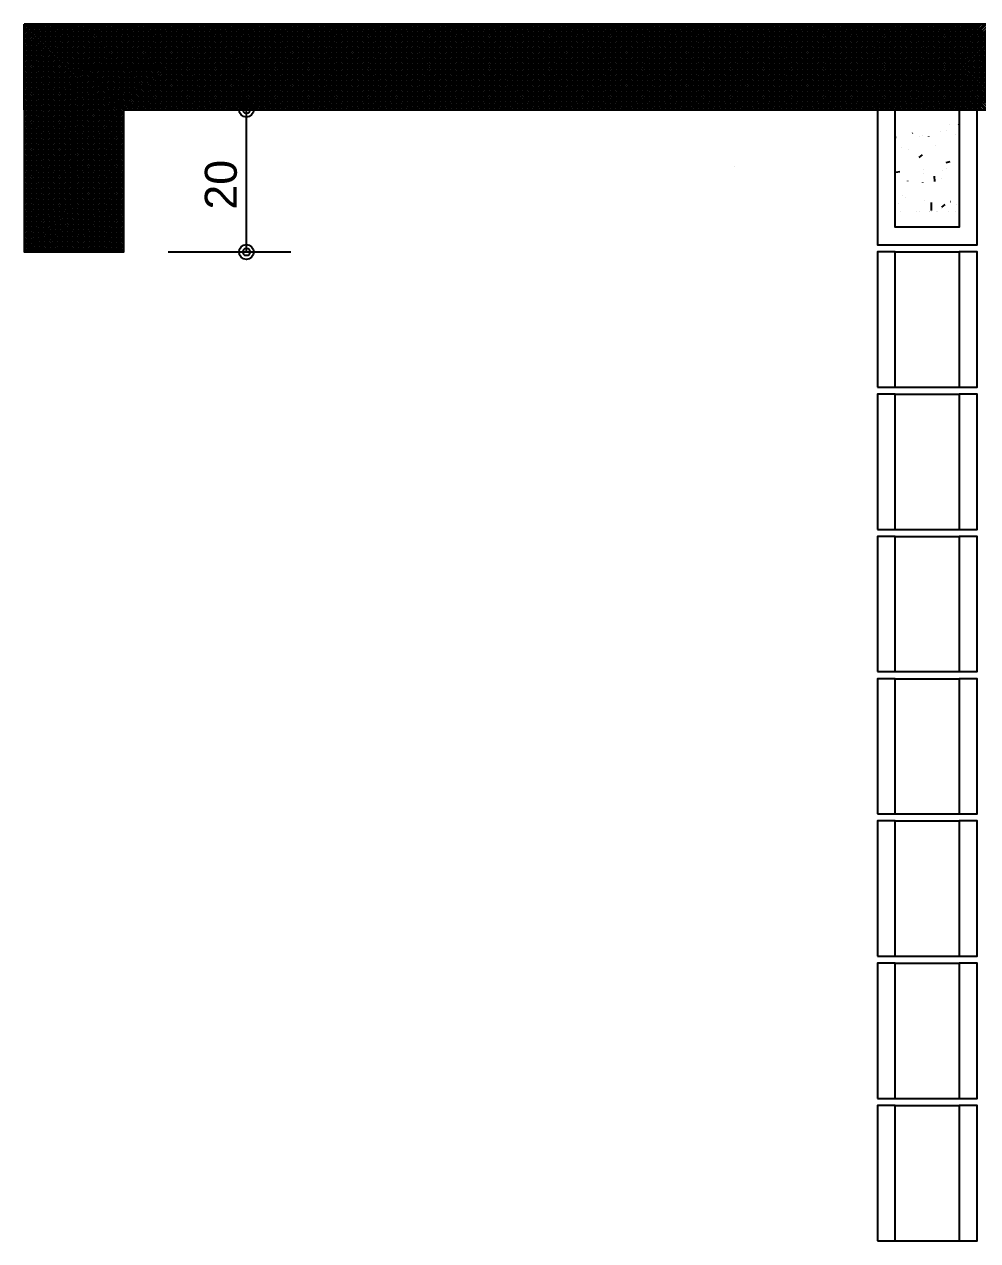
# Model space of a CAD drawing. Extents: x 0 to 119, y 0 to 84.
# Drawn here: x 32.66 to 38.02, y 35.1 to 41.94 of the extents above; entities that cross this region are included whole.
import ezdxf

# ---------------------------------------------------------------- set-up
doc = ezdxf.new("R2010")
doc.units = 0
doc.header["$MEASUREMENT"] = 0
for name, color, linetype in [('10', 252, 'CONTINUOUS'), ('29', 9, 'CONTINUOUS'), ('32', 250, 'CONTINUOUS'), ('6', 178, 'CONTINUOUS'), ('9', 8, 'CONTINUOUS')]:
    doc.layers.add(name, color=color, linetype=linetype)
doc.styles.add('TQS_ARIAL', font='arial.ttf')

msp = doc.modelspace()

# ---------------------------------------------------------------- linework, layer by layer
at = {"layer": '10', "color": 252, "linetype": 'Continuous'}
for p, q in [((37.560553, 41.455251), (37.920553, 41.455251)), ((37.560553, 41.454172), (37.920553, 41.454172)), ((37.560553, 41.454172), (37.920553, 41.454172)), ((37.560553, 40.655251), (37.920553, 40.655251)), ((37.560553, 39.895251), (37.920553, 39.895251)), ((37.560553, 39.855251), (37.920553, 39.855251)), ((37.560553, 39.095251), (37.920553, 39.095251)), ((37.560553, 39.055251), (37.920553, 39.055251)), ((37.560553, 38.295251), (37.920553, 38.295251)), ((37.560553, 38.255251), (37.920553, 38.255251)), ((37.560553, 37.495251), (37.920553, 37.495251)), ((37.560553, 37.455251), (37.920553, 37.455251)), ((37.560553, 36.695251), (37.920553, 36.695251)), ((37.560553, 36.655251), (37.920553, 36.655251)), ((37.560553, 35.895251), (37.920553, 35.895251)), ((37.560553, 35.855251), (37.920553, 35.855251)), ((37.560553, 35.095251), (37.920553, 35.095251))]:
    msp.add_line(p, q, dxfattribs=at)
for points in [[(37.560553, 41.455251), (37.460553, 41.455251), (37.460553, 40.695251), (38.020553, 40.695251), (38.020553, 41.455251), (37.920553, 41.455251), (37.920553, 40.795251), (37.560553, 40.795251), (37.560553, 41.455251)], [(37.460553, 39.895251), (37.560553, 39.895251), (37.560553, 40.655251), (37.460553, 40.655251), (37.460553, 39.895251)], [(37.920553, 39.895251), (38.020553, 39.895251), (38.020553, 40.655251), (37.920553, 40.655251), (37.920553, 39.895251)], [(37.460553, 39.095251), (37.560553, 39.095251), (37.560553, 39.855251), (37.460553, 39.855251), (37.460553, 39.095251)], [(37.920553, 39.095251), (38.020553, 39.095251), (38.020553, 39.855251), (37.920553, 39.855251), (37.920553, 39.095251)], [(37.460553, 38.295251), (37.560553, 38.295251), (37.560553, 39.055251), (37.460553, 39.055251), (37.460553, 38.295251)], [(37.920553, 38.295251), (38.020553, 38.295251), (38.020553, 39.055251), (37.920553, 39.055251), (37.920553, 38.295251)], [(37.460553, 37.495251), (37.560553, 37.495251), (37.560553, 38.255251), (37.460553, 38.255251), (37.460553, 37.495251)], [(37.920553, 37.495251), (38.020553, 37.495251), (38.020553, 38.255251), (37.920553, 38.255251), (37.920553, 37.495251)], [(37.460553, 36.695251), (37.560553, 36.695251), (37.560553, 37.455251), (37.460553, 37.455251), (37.460553, 36.695251)], [(37.920553, 36.695251), (38.020553, 36.695251), (38.020553, 37.455251), (37.920553, 37.455251), (37.920553, 36.695251)], [(37.460553, 35.895251), (37.560553, 35.895251), (37.560553, 36.655251), (37.460553, 36.655251), (37.460553, 35.895251)], [(37.920553, 35.895251), (38.020553, 35.895251), (38.020553, 36.655251), (37.920553, 36.655251), (37.920553, 35.895251)], [(37.460553, 35.095251), (37.560553, 35.095251), (37.560553, 35.855251), (37.460553, 35.855251), (37.460553, 35.095251)], [(37.920553, 35.095251), (38.020553, 35.095251), (38.020553, 35.855251), (37.920553, 35.855251), (37.920553, 35.095251)]]:
    msp.add_lwpolyline(points, dxfattribs=at)
at = {"layer": '29', "color": 9, "linetype": 'Continuous'}
for p, q in [((32.660553, 40.905418), (33.690386, 41.935251)), ((32.660553, 40.91956), (33.676244, 41.935251)), ((32.660553, 40.933703), (33.662101, 41.935251)), ((32.660553, 40.947845), (33.647959, 41.935251)), ((32.660553, 40.961987), (33.633817, 41.935251)), ((32.660553, 40.976129), (33.619675, 41.935251)), ((32.660553, 40.990271), (33.605533, 41.935251)), ((32.660553, 41.004413), (33.591391, 41.935251)), ((32.660553, 41.018555), (33.577249, 41.935251)), ((32.660553, 41.032697), (33.563106, 41.935251)), ((32.660553, 41.04684), (33.548964, 41.935251)), ((32.660553, 41.060982), (33.534822, 41.935251)), ((32.660553, 41.075124), (33.52068, 41.935251)), ((32.660553, 41.089266), (33.506538, 41.935251)), ((32.660553, 41.103408), (33.492396, 41.935251)), ((32.660553, 41.11755), (33.478254, 41.935251)), ((32.660553, 41.131692), (33.464111, 41.935251)), ((32.660553, 41.145835), (33.449969, 41.935251)), ((32.660553, 41.159977), (33.435827, 41.935251)), ((32.660553, 41.174119), (33.421685, 41.935251)), ((32.660553, 41.188261), (33.407543, 41.935251)), ((32.660553, 41.202403), (33.393401, 41.935251)), ((32.660553, 41.216545), (33.379259, 41.935251)), ((32.660553, 41.230687), (33.365117, 41.935251)), ((32.660553, 41.244829), (33.350974, 41.935251)), ((32.660553, 41.258972), (33.336832, 41.935251)), ((32.660553, 41.273114), (33.32269, 41.935251)), ((32.660553, 41.287256), (33.308548, 41.935251)), ((32.660553, 41.301398), (33.294406, 41.935251)), ((32.660553, 41.31554), (33.280264, 41.935251)), ((32.660553, 41.329682), (33.266122, 41.935251)), ((32.660553, 41.343824), (33.251979, 41.935251)), ((32.660553, 41.357967), (33.237837, 41.935251)), ((32.660553, 41.372109), (33.223695, 41.935251)), ((32.660553, 41.386251), (33.209553, 41.935251)), ((32.660553, 41.400393), (33.195411, 41.935251)), ((32.660553, 41.414535), (33.181269, 41.935251)), ((32.660553, 41.428677), (33.167127, 41.935251)), ((32.660553, 41.442819), (33.152985, 41.935251)), ((32.660553, 41.456962), (33.138842, 41.935251)), ((32.660553, 41.471104), (33.1247, 41.935251)), ((32.660553, 41.485246), (33.110558, 41.935251)), ((32.660553, 41.499388), (33.096416, 41.935251)), ((32.660553, 41.51353), (33.082274, 41.935251)), ((32.660553, 41.527672), (33.068132, 41.935251)), ((32.660553, 41.541814), (33.05399, 41.935251)), ((32.660553, 41.555956), (33.039847, 41.935251)), ((32.660553, 41.570099), (33.025705, 41.935251)), ((32.660553, 41.584241), (33.011563, 41.935251)), ((32.660553, 41.598383), (32.997421, 41.935251)), ((32.660553, 41.612525), (32.983279, 41.935251)), ((32.660553, 41.626667), (32.969137, 41.935251)), ((32.660553, 41.640809), (32.954995, 41.935251)), ((32.660553, 41.654951), (32.940852, 41.935251)), ((32.660553, 41.669094), (32.92671, 41.935251)), ((32.660553, 41.683236), (32.912568, 41.935251)), ((32.660553, 41.697378), (32.898426, 41.935251)), ((32.660553, 41.71152), (32.884284, 41.935251)), ((32.660553, 41.725662), (32.870142, 41.935251)), ((32.660553, 41.739804), (32.856, 41.935251)), ((32.660553, 41.753946), (32.841858, 41.935251)), ((32.660553, 41.768089), (32.827715, 41.935251)), ((32.660553, 41.782231), (32.813573, 41.935251)), ((32.660553, 41.796373), (32.799431, 41.935251)), ((32.660553, 41.810515), (32.785289, 41.935251)), ((32.660553, 41.824657), (32.771147, 41.935251)), ((32.660553, 41.838799), (32.757005, 41.935251)), ((32.660553, 41.852941), (32.742863, 41.935251)), ((32.660553, 41.867083), (32.72872, 41.935251)), ((32.660553, 41.881226), (32.714578, 41.935251)), ((32.660553, 41.895368), (32.700436, 41.935251)), ((32.660553, 41.90951), (32.686294, 41.935251)), ((32.660553, 41.923652), (32.672152, 41.935251)), ((32.664515, 41.935251), (33.220553, 41.379212)), ((32.678657, 41.935251), (33.220553, 41.393354)), ((32.692799, 41.935251), (33.220553, 41.407497)), ((32.706941, 41.935251), (33.220553, 41.421639)), ((32.721083, 41.935251), (33.220553, 41.435781)), ((32.735225, 41.935251), (33.220553, 41.449923)), ((32.749368, 41.935251), (33.229368, 41.455251)), ((32.76351, 41.935251), (33.24351, 41.455251)), ((32.777652, 41.935251), (33.257652, 41.455251)), ((32.791794, 41.935251), (33.271794, 41.455251)), ((32.805936, 41.935251), (33.285936, 41.455251)), ((32.820078, 41.935251), (33.300078, 41.455251)), ((32.83422, 41.935251), (33.31422, 41.455251)), ((32.848362, 41.935251), (33.328362, 41.455251)), ((32.862505, 41.935251), (33.342505, 41.455251)), ((32.876647, 41.935251), (33.356647, 41.455251)), ((32.890789, 41.935251), (33.370789, 41.455251)), ((32.904931, 41.935251), (33.384931, 41.455251)), ((32.919073, 41.935251), (33.399073, 41.455251)), ((32.933215, 41.935251), (33.413215, 41.455251)), ((32.947357, 41.935251), (33.427357, 41.455251)), ((32.9615, 41.935251), (33.4415, 41.455251)), ((32.975642, 41.935251), (33.455642, 41.455251)), ((32.989784, 41.935251), (33.469784, 41.455251)), ((33.003926, 41.935251), (33.483926, 41.455251)), ((33.018068, 41.935251), (33.498068, 41.455251)), ((33.03221, 41.935251), (33.51221, 41.455251)), ((33.046352, 41.935251), (33.526352, 41.455251)), ((33.060494, 41.935251), (33.540494, 41.455251)), ((33.074637, 41.935251), (33.554637, 41.455251)), ((33.088779, 41.935251), (33.568779, 41.455251)), ((33.102921, 41.935251), (33.582921, 41.455251)), ((33.117063, 41.935251), (33.597063, 41.455251)), ((33.131205, 41.935251), (33.611205, 41.455251)), ((33.145347, 41.935251), (33.625347, 41.455251)), ((33.159489, 41.935251), (33.639489, 41.455251)), ((33.173632, 41.935251), (33.653632, 41.455251)), ((33.187774, 41.935251), (33.667774, 41.455251)), ((33.201916, 41.935251), (33.681916, 41.455251)), ((33.216058, 41.935251), (33.696058, 41.455251)), ((33.224528, 41.455251), (33.704528, 41.935251)), ((33.2302, 41.935251), (33.7102, 41.455251)), ((33.23867, 41.455251), (33.71867, 41.935251)), ((33.244342, 41.935251), (33.724342, 41.455251)), ((33.252812, 41.455251), (33.732812, 41.935251)), ((33.258484, 41.935251), (33.738484, 41.455251)), ((33.266954, 41.455251), (33.746954, 41.935251)), ((33.272627, 41.935251), (33.752627, 41.455251)), ((33.281096, 41.455251), (33.761096, 41.935251)), ((33.286769, 41.935251), (33.766769, 41.455251)), ((33.295238, 41.455251), (33.775238, 41.935251)), ((33.300911, 41.935251), (33.780911, 41.455251)), ((33.309381, 41.455251), (33.789381, 41.935251)), ((33.315053, 41.935251), (33.795053, 41.455251)), ((33.323523, 41.455251), (33.803523, 41.935251)), ((33.329195, 41.935251), (33.809195, 41.455251)), ((33.337665, 41.455251), (33.817665, 41.935251)), ((33.343337, 41.935251), (33.823337, 41.455251)), ((33.351807, 41.455251), (33.831807, 41.935251)), ((33.357479, 41.935251), (33.837479, 41.455251)), ((33.365949, 41.455251), (33.845949, 41.935251)), ((33.371621, 41.935251), (33.851621, 41.455251)), ((33.380091, 41.455251), (33.860091, 41.935251)), ((33.385764, 41.935251), (33.865764, 41.455251)), ((33.394233, 41.455251), (33.874233, 41.935251)), ((33.399906, 41.935251), (33.879906, 41.455251)), ((33.408376, 41.455251), (33.888376, 41.935251)), ((33.414048, 41.935251), (33.894048, 41.455251)), ((33.422518, 41.455251), (33.902518, 41.935251)), ((33.42819, 41.935251), (33.90819, 41.455251)), ((33.43666, 41.455251), (33.91666, 41.935251)), ((33.442332, 41.935251), (33.922332, 41.455251)), ((33.450802, 41.455251), (33.930802, 41.935251)), ((33.456474, 41.935251), (33.936474, 41.455251)), ((33.464944, 41.455251), (33.944944, 41.935251)), ((33.470616, 41.935251), (33.950616, 41.455251)), ((33.479086, 41.455251), (33.959086, 41.935251)), ((33.484759, 41.935251), (33.964759, 41.455251)), ((33.493228, 41.455251), (33.973228, 41.935251)), ((33.498901, 41.935251), (33.978901, 41.455251)), ((33.507371, 41.455251), (33.987371, 41.935251)), ((33.513043, 41.935251), (33.993043, 41.455251)), ((33.521513, 41.455251), (34.001513, 41.935251)), ((33.527185, 41.935251), (34.007185, 41.455251)), ((33.535655, 41.455251), (34.015655, 41.935251)), ((33.541327, 41.935251), (34.021327, 41.455251)), ((33.549797, 41.455251), (34.029797, 41.935251)), ((33.555469, 41.935251), (34.035469, 41.455251)), ((33.563939, 41.455251), (34.043939, 41.935251)), ((33.569611, 41.935251), (34.049611, 41.455251)), ((33.578081, 41.455251), (34.058081, 41.935251)), ((33.583754, 41.935251), (34.063754, 41.455251)), ((33.592223, 41.455251), (34.072223, 41.935251)), ((33.597896, 41.935251), (34.077896, 41.455251)), ((33.606365, 41.455251), (34.086365, 41.935251)), ((33.612038, 41.935251), (34.092038, 41.455251)), ((33.620508, 41.455251), (34.100508, 41.935251)), ((33.62618, 41.935251), (34.10618, 41.455251)), ((33.63465, 41.455251), (34.11465, 41.935251)), ((33.640322, 41.935251), (34.120322, 41.455251)), ((33.648792, 41.455251), (34.128792, 41.935251)), ((33.654464, 41.935251), (34.134464, 41.455251)), ((33.662934, 41.455251), (34.142934, 41.935251)), ((33.668606, 41.935251), (34.148606, 41.455251)), ((33.677076, 41.455251), (34.157076, 41.935251)), ((33.682748, 41.935251), (34.162748, 41.455251)), ((33.691218, 41.455251), (34.171218, 41.935251)), ((33.696891, 41.935251), (34.176891, 41.455251)), ((33.70536, 41.455251), (34.18536, 41.935251)), ((33.711033, 41.935251), (34.191033, 41.455251)), ((33.719503, 41.455251), (34.199503, 41.935251)), ((33.725175, 41.935251), (34.205175, 41.455251)), ((33.733645, 41.455251), (34.213645, 41.935251)), ((33.739317, 41.935251), (34.219317, 41.455251)), ((33.747787, 41.455251), (34.227787, 41.935251)), ((33.753459, 41.935251), (34.233459, 41.455251)), ((33.761929, 41.455251), (34.241929, 41.935251)), ((33.767601, 41.935251), (34.247601, 41.455251)), ((33.776071, 41.455251), (34.256071, 41.935251)), ((33.781743, 41.935251), (34.261743, 41.455251)), ((33.790213, 41.455251), (34.270213, 41.935251)), ((33.795886, 41.935251), (34.275886, 41.455251)), ((33.804355, 41.455251), (34.284355, 41.935251)), ((33.810028, 41.935251), (34.290028, 41.455251)), ((33.818497, 41.455251), (34.298497, 41.935251)), ((33.82417, 41.935251), (34.30417, 41.455251)), ((33.83264, 41.455251), (34.31264, 41.935251)), ((33.838312, 41.935251), (34.318312, 41.455251)), ((33.846782, 41.455251), (34.326782, 41.935251)), ((33.852454, 41.935251), (34.332454, 41.455251)), ((33.860924, 41.455251), (34.340924, 41.935251)), ((33.866596, 41.935251), (34.346596, 41.455251)), ((33.875066, 41.455251), (34.355066, 41.935251)), ((33.880738, 41.935251), (34.360738, 41.455251)), ((33.889208, 41.455251), (34.369208, 41.935251)), ((33.89488, 41.935251), (34.37488, 41.455251)), ((33.90335, 41.455251), (34.38335, 41.935251)), ((33.909023, 41.935251), (34.389023, 41.455251)), ((33.917492, 41.455251), (34.397492, 41.935251)), ((33.923165, 41.935251), (34.403165, 41.455251)), ((33.931635, 41.455251), (34.411635, 41.935251)), ((33.937307, 41.935251), (34.417307, 41.455251)), ((33.945777, 41.455251), (34.425777, 41.935251)), ((33.951449, 41.935251), (34.431449, 41.455251)), ((33.959919, 41.455251), (34.439919, 41.935251)), ((33.965591, 41.935251), (34.445591, 41.455251)), ((33.974061, 41.455251), (34.454061, 41.935251)), ((33.979733, 41.935251), (34.459733, 41.455251)), ((33.988203, 41.455251), (34.468203, 41.935251)), ((33.993875, 41.935251), (34.473875, 41.455251)), ((34.002345, 41.455251), (34.482345, 41.935251)), ((34.008018, 41.935251), (34.488018, 41.455251)), ((34.016487, 41.455251), (34.496487, 41.935251)), ((34.02216, 41.935251), (34.50216, 41.455251)), ((34.03063, 41.455251), (34.51063, 41.935251)), ((34.036302, 41.935251), (34.516302, 41.455251)), ((34.044772, 41.455251), (34.524772, 41.935251)), ((34.050444, 41.935251), (34.530444, 41.455251)), ((34.058914, 41.455251), (34.538914, 41.935251)), ((34.064586, 41.935251), (34.544586, 41.455251)), ((34.073056, 41.455251), (34.553056, 41.935251)), ((34.078728, 41.935251), (34.558728, 41.455251)), ((34.087198, 41.455251), (34.567198, 41.935251)), ((34.09287, 41.935251), (34.57287, 41.455251)), ((34.10134, 41.455251), (34.58134, 41.935251)), ((34.107013, 41.935251), (34.587013, 41.455251)), ((34.115482, 41.455251), (34.595482, 41.935251)), ((34.121155, 41.935251), (34.601155, 41.455251)), ((34.129624, 41.455251), (34.609624, 41.935251)), ((34.135297, 41.935251), (34.615297, 41.455251)), ((34.143767, 41.455251), (34.623767, 41.935251)), ((34.149439, 41.935251), (34.629439, 41.455251)), ((34.157909, 41.455251), (34.637909, 41.935251)), ((34.163581, 41.935251), (34.643581, 41.455251)), ((34.172051, 41.455251), (34.652051, 41.935251)), ((34.177723, 41.935251), (34.657723, 41.455251)), ((34.186193, 41.455251), (34.666193, 41.935251)), ((34.191865, 41.935251), (34.671865, 41.455251)), ((34.200335, 41.455251), (34.680335, 41.935251)), ((34.206007, 41.935251), (34.686007, 41.455251)), ((34.214477, 41.455251), (34.694477, 41.935251)), ((34.22015, 41.935251), (34.70015, 41.455251)), ((34.228619, 41.455251), (34.708619, 41.935251)), ((34.234292, 41.935251), (34.714292, 41.455251)), ((34.242762, 41.455251), (34.722762, 41.935251)), ((34.248434, 41.935251), (34.728434, 41.455251)), ((34.256904, 41.455251), (34.736904, 41.935251)), ((34.262576, 41.935251), (34.742576, 41.455251)), ((34.271046, 41.455251), (34.751046, 41.935251)), ((34.276718, 41.935251), (34.756718, 41.455251)), ((34.285188, 41.455251), (34.765188, 41.935251)), ((34.29086, 41.935251), (34.77086, 41.455251)), ((34.29933, 41.455251), (34.77933, 41.935251)), ((34.305002, 41.935251), (34.785002, 41.455251)), ((34.313472, 41.455251), (34.793472, 41.935251)), ((34.319145, 41.935251), (34.799145, 41.455251)), ((34.327614, 41.455251), (34.807614, 41.935251)), ((34.333287, 41.935251), (34.813287, 41.455251)), ((34.341757, 41.455251), (34.821757, 41.935251)), ((34.347429, 41.935251), (34.827429, 41.455251)), ((34.355899, 41.455251), (34.835899, 41.935251)), ((34.361571, 41.935251), (34.841571, 41.455251)), ((34.370041, 41.455251), (34.850041, 41.935251)), ((34.375713, 41.935251), (34.855713, 41.455251)), ((34.384183, 41.455251), (34.864183, 41.935251)), ((34.389855, 41.935251), (34.869855, 41.455251)), ((34.398325, 41.455251), (34.878325, 41.935251)), ((34.403997, 41.935251), (34.883997, 41.455251)), ((34.412467, 41.455251), (34.892467, 41.935251)), ((34.41814, 41.935251), (34.89814, 41.455251)), ((34.426609, 41.455251), (34.906609, 41.935251)), ((34.432282, 41.935251), (34.912282, 41.455251)), ((34.440751, 41.455251), (34.920751, 41.935251)), ((34.446424, 41.935251), (34.926424, 41.455251)), ((34.454894, 41.455251), (34.934894, 41.935251)), ((34.460566, 41.935251), (34.940566, 41.455251)), ((34.469036, 41.455251), (34.949036, 41.935251)), ((34.474708, 41.935251), (34.954708, 41.455251)), ((34.483178, 41.455251), (34.963178, 41.935251)), ((34.48885, 41.935251), (34.96885, 41.455251)), ((34.49732, 41.455251), (34.97732, 41.935251)), ((34.502992, 41.935251), (34.982992, 41.455251)), ((34.511462, 41.455251), (34.991462, 41.935251)), ((34.517134, 41.935251), (34.997134, 41.455251)), ((34.525604, 41.455251), (35.005604, 41.935251)), ((34.531277, 41.935251), (35.011277, 41.455251)), ((34.539746, 41.455251), (35.019746, 41.935251)), ((34.545419, 41.935251), (35.025419, 41.455251)), ((34.553889, 41.455251), (35.033889, 41.935251)), ((34.559561, 41.935251), (35.039561, 41.455251)), ((34.568031, 41.455251), (35.048031, 41.935251)), ((34.573703, 41.935251), (35.053703, 41.455251)), ((34.582173, 41.455251), (35.062173, 41.935251)), ((34.587845, 41.935251), (35.067845, 41.455251)), ((34.596315, 41.455251), (35.076315, 41.935251)), ((34.601987, 41.935251), (35.081987, 41.455251)), ((34.610457, 41.455251), (35.090457, 41.935251)), ((34.616129, 41.935251), (35.096129, 41.455251)), ((34.624599, 41.455251), (35.104599, 41.935251)), ((34.630272, 41.935251), (35.110272, 41.455251)), ((34.638741, 41.455251), (35.118741, 41.935251)), ((34.644414, 41.935251), (35.124414, 41.455251)), ((34.652883, 41.455251), (35.132883, 41.935251)), ((34.658556, 41.935251), (35.138556, 41.455251)), ((34.667026, 41.455251), (35.147026, 41.935251)), ((34.672698, 41.935251), (35.152698, 41.455251)), ((34.681168, 41.455251), (35.161168, 41.935251)), ((34.68684, 41.935251), (35.16684, 41.455251)), ((34.69531, 41.455251), (35.17531, 41.935251)), ((34.700982, 41.935251), (35.180982, 41.455251)), ((34.709452, 41.455251), (35.189452, 41.935251)), ((34.715124, 41.935251), (35.195124, 41.455251)), ((34.723594, 41.455251), (35.203594, 41.935251)), ((34.729266, 41.935251), (35.209266, 41.455251)), ((34.737736, 41.455251), (35.217736, 41.935251)), ((34.743409, 41.935251), (35.223409, 41.455251)), ((34.751878, 41.455251), (35.231878, 41.935251)), ((34.757551, 41.935251), (35.237551, 41.455251)), ((34.766021, 41.455251), (35.246021, 41.935251)), ((34.771693, 41.935251), (35.251693, 41.455251)), ((34.780163, 41.455251), (35.260163, 41.935251)), ((34.785835, 41.935251), (35.265835, 41.455251)), ((34.794305, 41.455251), (35.274305, 41.935251)), ((34.799977, 41.935251), (35.279977, 41.455251)), ((34.808447, 41.455251), (35.288447, 41.935251)), ((34.814119, 41.935251), (35.294119, 41.455251)), ((34.822589, 41.455251), (35.302589, 41.935251)), ((34.828261, 41.935251), (35.308261, 41.455251)), ((34.836731, 41.455251), (35.316731, 41.935251)), ((34.842404, 41.935251), (35.322404, 41.455251)), ((34.850873, 41.455251), (35.330873, 41.935251)), ((34.856546, 41.935251), (35.336546, 41.455251)), ((34.865016, 41.455251), (35.345016, 41.935251)), ((34.870688, 41.935251), (35.350688, 41.455251)), ((34.879158, 41.455251), (35.359158, 41.935251)), ((34.88483, 41.935251), (35.36483, 41.455251)), ((34.8933, 41.455251), (35.3733, 41.935251)), ((34.898972, 41.935251), (35.378972, 41.455251)), ((34.907442, 41.455251), (35.387442, 41.935251)), ((34.913114, 41.935251), (35.393114, 41.455251)), ((34.921584, 41.455251), (35.401584, 41.935251)), ((34.927256, 41.935251), (35.407256, 41.455251)), ((34.935726, 41.455251), (35.415726, 41.935251)), ((34.941399, 41.935251), (35.421399, 41.455251)), ((34.949868, 41.455251), (35.429868, 41.935251)), ((34.955541, 41.935251), (35.435541, 41.455251)), ((34.96401, 41.455251), (35.44401, 41.935251)), ((34.969683, 41.935251), (35.449683, 41.455251)), ((34.978153, 41.455251), (35.458153, 41.935251)), ((34.983825, 41.935251), (35.463825, 41.455251)), ((34.992295, 41.455251), (35.472295, 41.935251)), ((34.997967, 41.935251), (35.477967, 41.455251)), ((35.006437, 41.455251), (35.486437, 41.935251)), ((35.012109, 41.935251), (35.492109, 41.455251)), ((35.020579, 41.455251), (35.500579, 41.935251)), ((35.026251, 41.935251), (35.506251, 41.455251)), ((35.034721, 41.455251), (35.514721, 41.935251)), ((35.040393, 41.935251), (35.520393, 41.455251)), ((35.048863, 41.455251), (35.528863, 41.935251)), ((35.054536, 41.935251), (35.534536, 41.455251)), ((35.063005, 41.455251), (35.543005, 41.935251)), ((35.068678, 41.935251), (35.548678, 41.455251)), ((35.077148, 41.455251), (35.557148, 41.935251)), ((35.08282, 41.935251), (35.56282, 41.455251)), ((35.09129, 41.455251), (35.57129, 41.935251)), ((35.096962, 41.935251), (35.576962, 41.455251)), ((35.105432, 41.455251), (35.585432, 41.935251)), ((35.111104, 41.935251), (35.591104, 41.455251)), ((35.119574, 41.455251), (35.599574, 41.935251)), ((35.125246, 41.935251), (35.605246, 41.455251)), ((35.133716, 41.455251), (35.613716, 41.935251)), ((35.139388, 41.935251), (35.619388, 41.455251)), ((35.147858, 41.455251), (35.627858, 41.935251)), ((35.153531, 41.935251), (35.633531, 41.455251)), ((35.162, 41.455251), (35.642, 41.935251)), ((35.167673, 41.935251), (35.647673, 41.455251)), ((35.176143, 41.455251), (35.656143, 41.935251)), ((35.181815, 41.935251), (35.661815, 41.455251)), ((35.190285, 41.455251), (35.670285, 41.935251)), ((35.195957, 41.935251), (35.675957, 41.455251)), ((35.204427, 41.455251), (35.684427, 41.935251)), ((35.210099, 41.935251), (35.690099, 41.455251)), ((35.218569, 41.455251), (35.698569, 41.935251)), ((35.224241, 41.935251), (35.704241, 41.455251)), ((35.232711, 41.455251), (35.712711, 41.935251)), ((35.238383, 41.935251), (35.718383, 41.455251)), ((35.246853, 41.455251), (35.726853, 41.935251)), ((35.252526, 41.935251), (35.732526, 41.455251)), ((35.260995, 41.455251), (35.740995, 41.935251)), ((35.266668, 41.935251), (35.746668, 41.455251)), ((35.275137, 41.455251), (35.755137, 41.935251)), ((35.28081, 41.935251), (35.76081, 41.455251)), ((35.28928, 41.455251), (35.76928, 41.935251)), ((35.294952, 41.935251), (35.774952, 41.455251)), ((35.303422, 41.455251), (35.783422, 41.935251)), ((35.309094, 41.935251), (35.789094, 41.455251)), ((35.317564, 41.455251), (35.797564, 41.935251)), ((35.323236, 41.935251), (35.803236, 41.455251)), ((35.331706, 41.455251), (35.811706, 41.935251)), ((35.337378, 41.935251), (35.817378, 41.455251)), ((35.345848, 41.455251), (35.825848, 41.935251)), ((35.35152, 41.935251), (35.83152, 41.455251)), ((35.35999, 41.455251), (35.83999, 41.935251)), ((35.365663, 41.935251), (35.845663, 41.455251)), ((35.374132, 41.455251), (35.854132, 41.935251)), ((35.379805, 41.935251), (35.859805, 41.455251)), ((35.388275, 41.455251), (35.868275, 41.935251)), ((35.393947, 41.935251), (35.873947, 41.455251)), ((35.402417, 41.455251), (35.882417, 41.935251)), ((35.408089, 41.935251), (35.888089, 41.455251)), ((35.416559, 41.455251), (35.896559, 41.935251)), ((35.422231, 41.935251), (35.902231, 41.455251)), ((35.430701, 41.455251), (35.910701, 41.935251)), ((35.436373, 41.935251), (35.916373, 41.455251)), ((35.444843, 41.455251), (35.924843, 41.935251)), ((35.450515, 41.935251), (35.930515, 41.455251)), ((35.458985, 41.455251), (35.938985, 41.935251)), ((35.464658, 41.935251), (35.944658, 41.455251)), ((35.473127, 41.455251), (35.953127, 41.935251)), ((35.4788, 41.935251), (35.9588, 41.455251)), ((35.487269, 41.455251), (35.967269, 41.935251)), ((35.492942, 41.935251), (35.972942, 41.455251)), ((35.501412, 41.455251), (35.981412, 41.935251)), ((35.507084, 41.935251), (35.987084, 41.455251)), ((35.515554, 41.455251), (35.995554, 41.935251)), ((35.521226, 41.935251), (36.001226, 41.455251)), ((35.529696, 41.455251), (36.009696, 41.935251)), ((35.535368, 41.935251), (36.015368, 41.455251)), ((35.543838, 41.455251), (36.023838, 41.935251)), ((35.54951, 41.935251), (36.02951, 41.455251)), ((35.55798, 41.455251), (36.03798, 41.935251)), ((35.563652, 41.935251), (36.043652, 41.455251)), ((35.572122, 41.455251), (36.052122, 41.935251)), ((35.577795, 41.935251), (36.057795, 41.455251)), ((35.586264, 41.455251), (36.066264, 41.935251)), ((35.591937, 41.935251), (36.071937, 41.455251)), ((35.600407, 41.455251), (36.080407, 41.935251)), ((35.606079, 41.935251), (36.086079, 41.455251)), ((35.614549, 41.455251), (36.094549, 41.935251)), ((35.620221, 41.935251), (36.100221, 41.455251)), ((35.628691, 41.455251), (36.108691, 41.935251)), ((35.634363, 41.935251), (36.114363, 41.455251)), ((35.642833, 41.455251), (36.122833, 41.935251)), ((35.648505, 41.935251), (36.128505, 41.455251)), ((35.656975, 41.455251), (36.136975, 41.935251)), ((35.662647, 41.935251), (36.142647, 41.455251)), ((35.671117, 41.455251), (36.151117, 41.935251)), ((35.67679, 41.935251), (36.15679, 41.455251)), ((35.685259, 41.455251), (36.165259, 41.935251)), ((35.690932, 41.935251), (36.170932, 41.455251)), ((35.699402, 41.455251), (36.179402, 41.935251)), ((35.705074, 41.935251), (36.185074, 41.455251)), ((35.713544, 41.455251), (36.193544, 41.935251)), ((35.719216, 41.935251), (36.199216, 41.455251)), ((35.727686, 41.455251), (36.207686, 41.935251)), ((35.733358, 41.935251), (36.213358, 41.455251)), ((35.741828, 41.455251), (36.221828, 41.935251)), ((35.7475, 41.935251), (36.2275, 41.455251)), ((35.75597, 41.455251), (36.23597, 41.935251)), ((35.761642, 41.935251), (36.241642, 41.455251)), ((35.770112, 41.455251), (36.250112, 41.935251)), ((35.775785, 41.935251), (36.255785, 41.455251)), ((35.784254, 41.455251), (36.264254, 41.935251)), ((35.789927, 41.935251), (36.269927, 41.455251)), ((35.798396, 41.455251), (36.278396, 41.935251)), ((35.804069, 41.935251), (36.284069, 41.455251)), ((35.812539, 41.455251), (36.292539, 41.935251)), ((35.818211, 41.935251), (36.298211, 41.455251)), ((35.826681, 41.455251), (36.306681, 41.935251)), ((35.832353, 41.935251), (36.312353, 41.455251)), ((35.840823, 41.455251), (36.320823, 41.935251)), ((35.846495, 41.935251), (36.326495, 41.455251)), ((35.854965, 41.455251), (36.334965, 41.935251)), ((35.860637, 41.935251), (36.340637, 41.455251)), ((35.869107, 41.455251), (36.349107, 41.935251)), ((35.874779, 41.935251), (36.354779, 41.455251)), ((35.883249, 41.455251), (36.363249, 41.935251)), ((35.888922, 41.935251), (36.368922, 41.455251)), ((35.897391, 41.455251), (36.377391, 41.935251)), ((35.903064, 41.935251), (36.383064, 41.455251)), ((35.911534, 41.455251), (36.391534, 41.935251)), ((35.917206, 41.935251), (36.397206, 41.455251)), ((35.925676, 41.455251), (36.405676, 41.935251)), ((35.931348, 41.935251), (36.411348, 41.455251)), ((35.939818, 41.455251), (36.419818, 41.935251)), ((35.94549, 41.935251), (36.42549, 41.455251)), ((35.95396, 41.455251), (36.43396, 41.935251)), ((35.959632, 41.935251), (36.439632, 41.455251)), ((35.968102, 41.455251), (36.448102, 41.935251)), ((35.973774, 41.935251), (36.453774, 41.455251)), ((35.982244, 41.455251), (36.462244, 41.935251)), ((35.987917, 41.935251), (36.467917, 41.455251)), ((35.996386, 41.455251), (36.476386, 41.935251)), ((36.002059, 41.935251), (36.482059, 41.455251)), ((36.010529, 41.455251), (36.490529, 41.935251)), ((36.016201, 41.935251), (36.496201, 41.455251)), ((36.024671, 41.455251), (36.504671, 41.935251)), ((36.030343, 41.935251), (36.510343, 41.455251)), ((36.038813, 41.455251), (36.518813, 41.935251)), ((36.044485, 41.935251), (36.524485, 41.455251)), ((36.052955, 41.455251), (36.532955, 41.935251)), ((36.058627, 41.935251), (36.538627, 41.455251)), ((36.067097, 41.455251), (36.547097, 41.935251)), ((36.072769, 41.935251), (36.552769, 41.455251)), ((36.081239, 41.455251), (36.561239, 41.935251)), ((36.086912, 41.935251), (36.566912, 41.455251)), ((36.095381, 41.455251), (36.575381, 41.935251)), ((36.101054, 41.935251), (36.581054, 41.455251)), ((36.109523, 41.455251), (36.589523, 41.935251)), ((36.115196, 41.935251), (36.595196, 41.455251)), ((36.123666, 41.455251), (36.603666, 41.935251)), ((36.129338, 41.935251), (36.609338, 41.455251)), ((36.137808, 41.455251), (36.617808, 41.935251)), ((36.14348, 41.935251), (36.62348, 41.455251)), ((36.15195, 41.455251), (36.63195, 41.935251)), ((36.157622, 41.935251), (36.637622, 41.455251)), ((36.166092, 41.455251), (36.646092, 41.935251)), ((36.171764, 41.935251), (36.651764, 41.455251)), ((36.180234, 41.455251), (36.660234, 41.935251)), ((36.185906, 41.935251), (36.665906, 41.455251)), ((36.194376, 41.455251), (36.674376, 41.935251)), ((36.200049, 41.935251), (36.680049, 41.455251)), ((36.208518, 41.455251), (36.688518, 41.935251)), ((36.214191, 41.935251), (36.694191, 41.455251)), ((36.222661, 41.455251), (36.702661, 41.935251)), ((36.228333, 41.935251), (36.708333, 41.455251)), ((36.236803, 41.455251), (36.716803, 41.935251)), ((36.242475, 41.935251), (36.722475, 41.455251)), ((36.250945, 41.455251), (36.730945, 41.935251)), ((36.256617, 41.935251), (36.736617, 41.455251)), ((36.265087, 41.455251), (36.745087, 41.935251)), ((36.270759, 41.935251), (36.750759, 41.455251)), ((36.279229, 41.455251), (36.759229, 41.935251)), ((36.284901, 41.935251), (36.764901, 41.455251)), ((36.293371, 41.455251), (36.773371, 41.935251)), ((36.299044, 41.935251), (36.779044, 41.455251)), ((36.307513, 41.455251), (36.787513, 41.935251)), ((36.313186, 41.935251), (36.793186, 41.455251)), ((36.321655, 41.455251), (36.801655, 41.935251)), ((36.327328, 41.935251), (36.807328, 41.455251)), ((36.335798, 41.455251), (36.815798, 41.935251)), ((36.34147, 41.935251), (36.82147, 41.455251)), ((36.34994, 41.455251), (36.82994, 41.935251)), ((36.355612, 41.935251), (36.835612, 41.455251)), ((36.364082, 41.455251), (36.844082, 41.935251)), ((36.369754, 41.935251), (36.849754, 41.455251)), ((36.378224, 41.455251), (36.858224, 41.935251)), ((36.383896, 41.935251), (36.863896, 41.455251)), ((36.392366, 41.455251), (36.872366, 41.935251)), ((36.398038, 41.935251), (36.878038, 41.455251)), ((36.406508, 41.455251), (36.886508, 41.935251)), ((36.412181, 41.935251), (36.892181, 41.455251)), ((36.42065, 41.455251), (36.90065, 41.935251)), ((36.426323, 41.935251), (36.906323, 41.455251)), ((36.434793, 41.455251), (36.914793, 41.935251)), ((36.440465, 41.935251), (36.920465, 41.455251)), ((36.448935, 41.455251), (36.928935, 41.935251)), ((36.454607, 41.935251), (36.934607, 41.455251)), ((36.463077, 41.455251), (36.943077, 41.935251)), ((36.468749, 41.935251), (36.948749, 41.455251)), ((36.477219, 41.455251), (36.957219, 41.935251)), ((36.482891, 41.935251), (36.962891, 41.455251)), ((36.491361, 41.455251), (36.971361, 41.935251)), ((36.497033, 41.935251), (36.977033, 41.455251)), ((36.505503, 41.455251), (36.985503, 41.935251)), ((36.511176, 41.935251), (36.991176, 41.455251)), ((36.519645, 41.455251), (36.999645, 41.935251)), ((36.525318, 41.935251), (37.005318, 41.455251)), ((36.533788, 41.455251), (37.013788, 41.935251)), ((36.53946, 41.935251), (37.01946, 41.455251)), ((36.54793, 41.455251), (37.02793, 41.935251)), ((36.553602, 41.935251), (37.033602, 41.455251)), ((36.562072, 41.455251), (37.042072, 41.935251)), ((36.567744, 41.935251), (37.047744, 41.455251)), ((36.576214, 41.455251), (37.056214, 41.935251)), ((36.581886, 41.935251), (37.061886, 41.455251)), ((36.590356, 41.455251), (37.070356, 41.935251)), ((36.596028, 41.935251), (37.076028, 41.455251)), ((36.604498, 41.455251), (37.084498, 41.935251)), ((36.610171, 41.935251), (37.090171, 41.455251)), ((36.61864, 41.455251), (37.09864, 41.935251)), ((36.624313, 41.935251), (37.104313, 41.455251)), ((36.632782, 41.455251), (37.112782, 41.935251)), ((36.638455, 41.935251), (37.118455, 41.455251)), ((36.646925, 41.455251), (37.126925, 41.935251)), ((36.652597, 41.935251), (37.132597, 41.455251)), ((36.661067, 41.455251), (37.141067, 41.935251)), ((36.666739, 41.935251), (37.146739, 41.455251)), ((36.675209, 41.455251), (37.155209, 41.935251)), ((36.680881, 41.935251), (37.160881, 41.455251)), ((36.689351, 41.455251), (37.169351, 41.935251)), ((36.695023, 41.935251), (37.175023, 41.455251)), ((36.703493, 41.455251), (37.183493, 41.935251)), ((36.709165, 41.935251), (37.189165, 41.455251)), ((36.717635, 41.455251), (37.197635, 41.935251)), ((36.723308, 41.935251), (37.203308, 41.455251)), ((36.731777, 41.455251), (37.211777, 41.935251)), ((36.73745, 41.935251), (37.21745, 41.455251)), ((36.74592, 41.455251), (37.22592, 41.935251)), ((36.751592, 41.935251), (37.231592, 41.455251)), ((36.760062, 41.455251), (37.240062, 41.935251)), ((36.765734, 41.935251), (37.245734, 41.455251)), ((36.774204, 41.455251), (37.254204, 41.935251)), ((36.779876, 41.935251), (37.259876, 41.455251)), ((36.788346, 41.455251), (37.268346, 41.935251)), ((36.794018, 41.935251), (37.274018, 41.455251)), ((36.802488, 41.455251), (37.282488, 41.935251)), ((36.80816, 41.935251), (37.28816, 41.455251)), ((36.81663, 41.455251), (37.29663, 41.935251)), ((36.822303, 41.935251), (37.302303, 41.455251)), ((36.830772, 41.455251), (37.310772, 41.935251)), ((36.836445, 41.935251), (37.316445, 41.455251)), ((36.844915, 41.455251), (37.324915, 41.935251)), ((36.850587, 41.935251), (37.330587, 41.455251)), ((36.859057, 41.455251), (37.339057, 41.935251)), ((36.864729, 41.935251), (37.344729, 41.455251)), ((36.873199, 41.455251), (37.353199, 41.935251)), ((36.878871, 41.935251), (37.358871, 41.455251)), ((36.887341, 41.455251), (37.367341, 41.935251)), ((36.893013, 41.935251), (37.373013, 41.455251)), ((36.901483, 41.455251), (37.381483, 41.935251)), ((36.907155, 41.935251), (37.387155, 41.455251)), ((36.915625, 41.455251), (37.395625, 41.935251)), ((36.921298, 41.935251), (37.401298, 41.455251)), ((36.929767, 41.455251), (37.409767, 41.935251)), ((36.93544, 41.935251), (37.41544, 41.455251)), ((36.943909, 41.455251), (37.423909, 41.935251)), ((36.949582, 41.935251), (37.429582, 41.455251)), ((36.958052, 41.455251), (37.438052, 41.935251)), ((36.963724, 41.935251), (37.443724, 41.455251)), ((36.972194, 41.455251), (37.452194, 41.935251)), ((36.977866, 41.935251), (37.457866, 41.455251)), ((36.986336, 41.455251), (37.466336, 41.935251)), ((36.992008, 41.935251), (37.472008, 41.455251)), ((37.000478, 41.455251), (37.480478, 41.935251)), ((37.00615, 41.935251), (37.48615, 41.455251)), ((37.01462, 41.455251), (37.49462, 41.935251)), ((37.020292, 41.935251), (37.500292, 41.455251)), ((37.028762, 41.455251), (37.508762, 41.935251)), ((37.034435, 41.935251), (37.514435, 41.455251)), ((37.042904, 41.455251), (37.522904, 41.935251)), ((37.048577, 41.935251), (37.528577, 41.455251)), ((37.057047, 41.455251), (37.537047, 41.935251)), ((37.062719, 41.935251), (37.542719, 41.455251)), ((37.071189, 41.455251), (37.551189, 41.935251)), ((37.076861, 41.935251), (37.556861, 41.455251)), ((37.085331, 41.455251), (37.565331, 41.935251)), ((37.091003, 41.935251), (37.571003, 41.455251)), ((37.099473, 41.455251), (37.579473, 41.935251)), ((37.105145, 41.935251), (37.585145, 41.455251)), ((37.113615, 41.455251), (37.593615, 41.935251)), ((37.119287, 41.935251), (37.599287, 41.455251)), ((37.127757, 41.455251), (37.607757, 41.935251)), ((37.13343, 41.935251), (37.61343, 41.455251)), ((37.141899, 41.455251), (37.621899, 41.935251)), ((37.147572, 41.935251), (37.627572, 41.455251)), ((37.156041, 41.455251), (37.636041, 41.935251)), ((37.161714, 41.935251), (37.641714, 41.455251)), ((37.170184, 41.455251), (37.650184, 41.935251)), ((37.175856, 41.935251), (37.655856, 41.455251)), ((37.184326, 41.455251), (37.664326, 41.935251)), ((37.189998, 41.935251), (37.669998, 41.455251)), ((37.198468, 41.455251), (37.678468, 41.935251)), ((37.20414, 41.935251), (37.68414, 41.455251)), ((37.21261, 41.455251), (37.69261, 41.935251)), ((37.218282, 41.935251), (37.698282, 41.455251)), ((37.226752, 41.455251), (37.706752, 41.935251)), ((37.232424, 41.935251), (37.712424, 41.455251)), ((37.240894, 41.455251), (37.720894, 41.935251)), ((37.246567, 41.935251), (37.726567, 41.455251)), ((37.255036, 41.455251), (37.735036, 41.935251)), ((37.260709, 41.935251), (37.740709, 41.455251)), ((37.269179, 41.455251), (37.749179, 41.935251)), ((37.274851, 41.935251), (37.754851, 41.455251)), ((37.283321, 41.455251), (37.763321, 41.935251)), ((37.288993, 41.935251), (37.768993, 41.455251)), ((37.297463, 41.455251), (37.777463, 41.935251)), ((37.303135, 41.935251), (37.783135, 41.455251)), ((37.311605, 41.455251), (37.791605, 41.935251)), ((37.317277, 41.935251), (37.797277, 41.455251)), ((37.325747, 41.455251), (37.805747, 41.935251)), ((37.331419, 41.935251), (37.811419, 41.455251)), ((37.339889, 41.455251), (37.819889, 41.935251)), ((37.345562, 41.935251), (37.825562, 41.455251)), ((37.354031, 41.455251), (37.834031, 41.935251)), ((37.359704, 41.935251), (37.839704, 41.455251)), ((37.368174, 41.455251), (37.848174, 41.935251)), ((37.373846, 41.935251), (37.853846, 41.455251)), ((37.382316, 41.455251), (37.862316, 41.935251)), ((37.387988, 41.935251), (37.867988, 41.455251)), ((37.396458, 41.455251), (37.876458, 41.935251)), ((37.40213, 41.935251), (37.88213, 41.455251)), ((37.4106, 41.455251), (37.8906, 41.935251)), ((37.416272, 41.935251), (37.896272, 41.455251)), ((37.424742, 41.455251), (37.904742, 41.935251)), ((37.430414, 41.935251), (37.910414, 41.455251)), ((37.438884, 41.455251), (37.918884, 41.935251)), ((37.444557, 41.935251), (37.924557, 41.455251)), ((37.453026, 41.455251), (37.933026, 41.935251)), ((37.458699, 41.935251), (37.938699, 41.455251)), ((37.467168, 41.455251), (37.947168, 41.935251)), ((37.472841, 41.935251), (37.952841, 41.455251)), ((37.481311, 41.455251), (37.961311, 41.935251)), ((37.486983, 41.935251), (37.966983, 41.455251)), ((37.495453, 41.455251), (37.975453, 41.935251)), ((37.501125, 41.935251), (37.981125, 41.455251)), ((37.509595, 41.455251), (37.989595, 41.935251)), ((37.515267, 41.935251), (37.995267, 41.455251)), ((37.523737, 41.455251), (38.003737, 41.935251)), ((37.529409, 41.935251), (38.009409, 41.455251)), ((37.537879, 41.455251), (38.017879, 41.935251)), ((37.543551, 41.935251), (38.023551, 41.455251)), ((37.552021, 41.455251), (38.032021, 41.935251)), ((37.557694, 41.935251), (38.037694, 41.455251)), ((37.566163, 41.455251), (38.046163, 41.935251)), ((37.571836, 41.935251), (38.051836, 41.455251)), ((37.580306, 41.455251), (38.060306, 41.935251)), ((37.585978, 41.935251), (38.065978, 41.455251)), ((37.594448, 41.455251), (38.074448, 41.935251)), ((37.60012, 41.935251), (38.08012, 41.455251)), ((37.60859, 41.455251), (38.08859, 41.935251)), ((37.614262, 41.935251), (38.094262, 41.455251)), ((37.622732, 41.455251), (38.102732, 41.935251)), ((37.628404, 41.935251), (38.108404, 41.455251)), ((37.636874, 41.455251), (38.116874, 41.935251)), ((37.642546, 41.935251), (38.122546, 41.455251)), ((37.651016, 41.455251), (38.131016, 41.935251)), ((37.656689, 41.935251), (38.136689, 41.455251)), ((37.665158, 41.455251), (38.145158, 41.935251)), ((37.670831, 41.935251), (38.150831, 41.455251)), ((37.679301, 41.455251), (38.159301, 41.935251)), ((37.684973, 41.935251), (38.164973, 41.455251)), ((37.693443, 41.455251), (38.173443, 41.935251)), ((37.699115, 41.935251), (38.179115, 41.455251)), ((37.707585, 41.455251), (38.187585, 41.935251)), ((37.713257, 41.935251), (38.193257, 41.455251)), ((37.721727, 41.455251), (38.201727, 41.935251)), ((37.727399, 41.935251), (38.207399, 41.455251)), ((37.735869, 41.455251), (38.215869, 41.935251)), ((37.741541, 41.935251), (38.221541, 41.455251)), ((37.750011, 41.455251), (38.230011, 41.935251)), ((37.755684, 41.935251), (38.235684, 41.455251)), ((37.764153, 41.455251), (38.244153, 41.935251)), ((37.769826, 41.935251), (38.249826, 41.455251)), ((37.778295, 41.455251), (38.258295, 41.935251)), ((37.783968, 41.935251), (38.263968, 41.455251)), ((37.792438, 41.455251), (38.272438, 41.935251)), ((37.79811, 41.935251), (38.27811, 41.455251)), ((37.80658, 41.455251), (38.28658, 41.935251)), ((37.812252, 41.935251), (38.292252, 41.455251)), ((37.820722, 41.455251), (38.300722, 41.935251)), ((37.826394, 41.935251), (38.306394, 41.455251)), ((37.834864, 41.455251), (38.314864, 41.935251)), ((37.840536, 41.935251), (38.320536, 41.455251)), ((37.849006, 41.455251), (38.329006, 41.935251)), ((37.854678, 41.935251), (38.334678, 41.455251)), ((37.863148, 41.455251), (38.343148, 41.935251)), ((37.868821, 41.935251), (38.348821, 41.455251)), ((37.87729, 41.455251), (38.35729, 41.935251)), ((37.882963, 41.935251), (38.362963, 41.455251)), ((37.891433, 41.455251), (38.371433, 41.935251)), ((37.897105, 41.935251), (38.377105, 41.455251)), ((37.905575, 41.455251), (38.385575, 41.935251)), ((37.911247, 41.935251), (38.391247, 41.455251)), ((37.919717, 41.455251), (38.399717, 41.935251)), ((37.925389, 41.935251), (38.405389, 41.455251)), ((37.933859, 41.455251), (38.413859, 41.935251)), ((37.939531, 41.935251), (38.419531, 41.455251)), ((37.948001, 41.455251), (38.428001, 41.935251)), ((37.953673, 41.935251), (38.433673, 41.455251)), ((37.962143, 41.455251), (38.442143, 41.935251)), ((37.967816, 41.935251), (38.447816, 41.455251)), ((37.976285, 41.455251), (38.456285, 41.935251)), ((37.981958, 41.935251), (38.461958, 41.455251)), ((37.990427, 41.455251), (38.470427, 41.935251)), ((37.9961, 41.935251), (38.4761, 41.455251)), ((38.00457, 41.455251), (38.48457, 41.935251)), ((38.010242, 41.935251), (38.490242, 41.455251)), ((38.018712, 41.455251), (38.498712, 41.935251)), ((32.660553, 41.92507), (33.220553, 41.36507)), ((32.660553, 41.910928), (33.220553, 41.350928)), ((32.660553, 41.896786), (33.220553, 41.336786)), ((32.660553, 41.882644), (33.220553, 41.322644)), ((32.660553, 41.868502), (33.220553, 41.308502)), ((32.660553, 41.854359), (33.220553, 41.294359)), ((32.660553, 41.840217), (33.220553, 41.280217)), ((32.660553, 41.826075), (33.220553, 41.266075)), ((32.660553, 41.811933), (33.220553, 41.251933)), ((32.660553, 41.797791), (33.220553, 41.237791)), ((32.660553, 41.783649), (33.220553, 41.223649)), ((32.660553, 41.769507), (33.220553, 41.209507)), ((32.660553, 41.755364), (33.220553, 41.195364)), ((32.660553, 41.741222), (33.220553, 41.181222)), ((32.660553, 41.72708), (33.220553, 41.16708)), ((32.660553, 41.712938), (33.220553, 41.152938)), ((32.660553, 41.698796), (33.220553, 41.138796)), ((32.660553, 41.684654), (33.220553, 41.124654)), ((32.660553, 41.670512), (33.220553, 41.110512)), ((32.660553, 41.65637), (33.220553, 41.09637)), ((32.660553, 41.642227), (33.220553, 41.082227)), ((32.660553, 41.628085), (33.220553, 41.068085)), ((32.660553, 41.613943), (33.220553, 41.053943)), ((32.660553, 41.599801), (33.220553, 41.039801)), ((32.660553, 41.585659), (33.220553, 41.025659)), ((32.660553, 41.571517), (33.220553, 41.011517)), ((32.660553, 41.557375), (33.220553, 40.997375)), ((32.660553, 41.543232), (33.220553, 40.983232)), ((32.660553, 41.52909), (33.220553, 40.96909)), ((32.660553, 41.514948), (33.220553, 40.954948)), ((32.660553, 41.500806), (33.220553, 40.940806)), ((32.660553, 41.486664), (33.220553, 40.926664)), ((32.660553, 41.472522), (33.220553, 40.912522)), ((32.660553, 41.45838), (33.220553, 40.89838)), ((32.660553, 40.891276), (33.220553, 41.451276)), ((32.660553, 41.444237), (33.220553, 40.884237)), ((32.660553, 40.877134), (33.220553, 41.437134)), ((32.660553, 41.430095), (33.220553, 40.870095)), ((32.660553, 40.862992), (33.220553, 41.422992)), ((32.660553, 41.415953), (33.220553, 40.855953)), ((32.660553, 40.84885), (33.220553, 41.40885)), ((32.660553, 41.401811), (33.220553, 40.841811)), ((32.660553, 40.834708), (33.220553, 41.394708)), ((32.660553, 41.387669), (33.220553, 40.827669)), ((32.660553, 40.820565), (33.220553, 41.380565)), ((32.660553, 41.373527), (33.220553, 40.813527)), ((32.660553, 40.806423), (33.220553, 41.366423)), ((32.660553, 41.359385), (33.220553, 40.799385)), ((32.660553, 40.792281), (33.220553, 41.352281)), ((32.660553, 41.345243), (33.220553, 40.785243)), ((32.660553, 40.778139), (33.220553, 41.338139)), ((32.660553, 41.3311), (33.220553, 40.7711)), ((32.660553, 40.763997), (33.220553, 41.323997)), ((32.660553, 41.316958), (33.220553, 40.756958)), ((37.657996, 41.324063), (37.658239, 41.32438)), ((37.813157, 41.334354), (37.813548, 41.334441)), ((37.847238, 41.336311), (37.847481, 41.336628)), ((37.862801, 41.373968), (37.862853, 41.374364)), ((37.90098, 41.314901), (37.90138, 41.314919)), ((37.916298, 41.370792), (37.921203, 41.374908)), ((32.660553, 40.749855), (33.220553, 41.309855)), ((32.660553, 41.302816), (33.220553, 40.742816)), ((32.660553, 40.735713), (33.220553, 41.295713)), ((32.660553, 41.288674), (33.220553, 40.728674)), ((32.660553, 40.72157), (33.220553, 41.28157)), ((32.660553, 41.274532), (33.220553, 40.714532)), ((32.660553, 40.707428), (33.220553, 41.267428)), ((32.660553, 41.26039), (33.220553, 40.70039)), ((32.660553, 40.693286), (33.220553, 41.253286)), ((32.660553, 41.246248), (33.220553, 40.686248)), ((37.561203, 41.300066), (37.561203, 41.300066)), ((37.561203, 41.300066), (37.561203, 41.300066)), ((37.561203, 41.300066), (37.561203, 41.300066)), ((37.561203, 41.287821), (37.561203, 41.287821)), ((37.561203, 41.278497), (37.561203, 41.278497)), ((37.561203, 41.278497), (37.561203, 41.278497)), ((37.561203, 41.278497), (37.561203, 41.278497)), ((37.564101, 41.300193), (37.564501, 41.30021)), ((37.693978, 41.305863), (37.694377, 41.305881)), ((37.715528, 41.31271), (37.715918, 41.312797)), ((37.749915, 41.303177), (37.749968, 41.303573)), ((37.785753, 41.256182), (37.785996, 41.256499)), ((37.919265, 41.248157), (37.919656, 41.248243)), ((32.660553, 40.679144), (33.220553, 41.239144)), ((32.660553, 41.232105), (33.220553, 40.672105)), ((32.660553, 40.665002), (33.220553, 41.225002)), ((32.660553, 41.217963), (33.220553, 40.657963)), ((32.660553, 41.203821), (33.209124, 40.655251)), ((32.660553, 41.189679), (33.194982, 40.655251)), ((32.664944, 40.655251), (33.220553, 41.21086)), ((32.679086, 40.655251), (33.220553, 41.196718)), ((32.693228, 40.655251), (33.220553, 41.182576)), ((37.561203, 41.197921), (37.561203, 41.197921)), ((37.561203, 41.197921), (37.561203, 41.197921)), ((37.596511, 41.243934), (37.596754, 41.244252)), ((37.637029, 41.232386), (37.637082, 41.232782)), ((37.695677, 41.185669), (37.714062, 41.201096)), ((32.660553, 41.175537), (33.180839, 40.655251)), ((32.660553, 41.161395), (33.166697, 40.655251)), ((32.660553, 41.147253), (33.152555, 40.655251)), ((32.660553, 41.133111), (33.138413, 40.655251)), ((32.660553, 41.118968), (33.124271, 40.655251)), ((32.707371, 40.655251), (33.220553, 41.168433)), ((32.721513, 40.655251), (33.220553, 41.154291)), ((32.735655, 40.655251), (33.220553, 41.140149)), ((32.749797, 40.655251), (33.220553, 41.126007)), ((32.763939, 40.655251), (33.220553, 41.111865)), ((37.561203, 41.168776), (37.561203, 41.168776)), ((37.561203, 41.168776), (37.561203, 41.168776)), ((37.561203, 41.168776), (37.561203, 41.168776)), ((37.561203, 41.112768), (37.561203, 41.112768)), ((37.561203, 41.112768), (37.561203, 41.112768)), ((37.561203, 41.112768), (37.561203, 41.112768)), ((37.717062, 41.119573), (37.717461, 41.11959)), ((37.82876, 41.115399), (37.828812, 41.115795)), ((37.845835, 41.158764), (37.869394, 41.163343)), ((37.846938, 41.125243), (37.847337, 41.125261)), ((32.660553, 41.104826), (33.110129, 40.655251)), ((32.660553, 41.090684), (33.095987, 40.655251)), ((32.660553, 41.076542), (33.081844, 40.655251)), ((32.660553, 41.0624), (33.067702, 40.655251)), ((32.660553, 41.048258), (33.05356, 40.655251)), ((32.778081, 40.655251), (33.220553, 41.097723)), ((32.792223, 40.655251), (33.220553, 41.083581)), ((32.806365, 40.655251), (33.220553, 41.069438)), ((32.820508, 40.655251), (33.220553, 41.055296)), ((32.83465, 40.655251), (33.220553, 41.041154)), ((37.561203, 41.103437), (37.561203, 41.103437)), ((37.561203, 41.072832), (37.561203, 41.072832)), ((37.561203, 41.059056), (37.561203, 41.059056)), ((37.561203, 41.059056), (37.561203, 41.059056)), ((37.563126, 41.103811), (37.586685, 41.10839)), ((37.630641, 41.054035), (37.630884, 41.054353)), ((37.715874, 41.044608), (37.715926, 41.045004)), ((37.718816, 41.093997), (37.719206, 41.094084)), ((37.783762, 41.051265), (37.781147, 41.081151)), ((37.819883, 41.066283), (37.820126, 41.0666)), ((32.660553, 41.034116), (33.039418, 40.655251)), ((32.660553, 41.019973), (33.025276, 40.655251)), ((32.660553, 41.005831), (33.011134, 40.655251)), ((32.660553, 40.991689), (32.996992, 40.655251)), ((32.660553, 40.977547), (32.982849, 40.655251)), ((32.848792, 40.655251), (33.220553, 41.027012)), ((32.862934, 40.655251), (33.220553, 41.01287)), ((32.877076, 40.655251), (33.220553, 40.998728)), ((32.891218, 40.655251), (33.220553, 40.984586)), ((37.602988, 40.973817), (37.60304, 40.974213)), ((32.660553, 40.963405), (32.968707, 40.655251)), ((32.660553, 40.949263), (32.954565, 40.655251)), ((32.660553, 40.935121), (32.940423, 40.655251)), ((32.660553, 40.920978), (32.926281, 40.655251)), ((32.660553, 40.906836), (32.912139, 40.655251)), ((32.90536, 40.655251), (33.220553, 40.970443)), ((32.919503, 40.655251), (33.220553, 40.956301)), ((32.933645, 40.655251), (33.220553, 40.942159)), ((32.947787, 40.655251), (33.220553, 40.928017)), ((32.961929, 40.655251), (33.220553, 40.913875)), ((37.561203, 40.963543), (37.561203, 40.963543)), ((37.561203, 40.949335), (37.561203, 40.949335)), ((37.561203, 40.92547), (37.561203, 40.92547)), ((37.561203, 40.92547), (37.561203, 40.92547)), ((37.576301, 40.926129), (37.576701, 40.926146)), ((37.617949, 40.961915), (37.618339, 40.962001)), ((37.726864, 40.945059), (37.727107, 40.945376)), ((37.765049, 40.888879), (37.764119, 40.93387)), ((37.822789, 40.907371), (37.841174, 40.922798)), ((37.870022, 40.938953), (37.870421, 40.93897)), ((37.907056, 40.923457), (37.907109, 40.923854)), ((37.916106, 40.957306), (37.91635, 40.957624)), ((32.660553, 40.892694), (32.897997, 40.655251)), ((32.660553, 40.878552), (32.883855, 40.655251)), ((32.660553, 40.86441), (32.869712, 40.655251)), ((32.660553, 40.850268), (32.85557, 40.655251)), ((32.660553, 40.836126), (32.841428, 40.655251)), ((32.976071, 40.655251), (33.220553, 40.899733)), ((32.990213, 40.655251), (33.220553, 40.885591)), ((33.004355, 40.655251), (33.220553, 40.871449)), ((33.018497, 40.655251), (33.220553, 40.857306)), ((33.03264, 40.655251), (33.220553, 40.843164)), ((37.590879, 40.881838), (37.590879, 40.881838)), ((37.590879, 40.881838), (37.590879, 40.881838)), ((37.590879, 40.881838), (37.590879, 40.881838)), ((37.678353, 40.881838), (37.678353, 40.881838)), ((37.678353, 40.881838), (37.678353, 40.881838)), ((37.678353, 40.881838), (37.678353, 40.881838)), ((37.694445, 40.881838), (37.694445, 40.881838)), ((37.694445, 40.881838), (37.694445, 40.881838)), ((37.694445, 40.881838), (37.694445, 40.881838)), ((37.751665, 40.881838), (37.751665, 40.881838)), ((37.755423, 40.881838), (37.755423, 40.881838)), ((37.765195, 40.881838), (37.765195, 40.881838)), ((37.79236, 40.881838), (37.79236, 40.881838)), ((37.798011, 40.881838), (37.798011, 40.881838)), ((37.798011, 40.881838), (37.798011, 40.881838)), ((37.798011, 40.881838), (37.798011, 40.881838)), ((37.798585, 40.881838), (37.798585, 40.881838)), ((37.821686, 40.897362), (37.822077, 40.897448)), ((37.858197, 40.881838), (37.858197, 40.881838)), ((37.858197, 40.881838), (37.858197, 40.881838)), ((37.858197, 40.881838), (37.858197, 40.881838)), ((37.901577, 40.881838), (37.901577, 40.881838)), ((37.901577, 40.881838), (37.901577, 40.881838)), ((32.660553, 40.821984), (32.827286, 40.655251)), ((32.660553, 40.807841), (32.813144, 40.655251)), ((32.660553, 40.793699), (32.799002, 40.655251)), ((32.660553, 40.779557), (32.78486, 40.655251)), ((33.046782, 40.655251), (33.220553, 40.829022)), ((33.060924, 40.655251), (33.220553, 40.81488)), ((33.075066, 40.655251), (33.220553, 40.800738)), ((33.089208, 40.655251), (33.220553, 40.786596)), ((33.10335, 40.655251), (33.220553, 40.772454)), ((32.660553, 40.765415), (32.770717, 40.655251)), ((32.660553, 40.751273), (32.756575, 40.655251)), ((32.660553, 40.737131), (32.742433, 40.655251)), ((32.660553, 40.722989), (32.728291, 40.655251)), ((32.660553, 40.708846), (32.714149, 40.655251)), ((33.117492, 40.655251), (33.220553, 40.758311)), ((33.131635, 40.655251), (33.220553, 40.744169)), ((33.145777, 40.655251), (33.220553, 40.730027)), ((33.159919, 40.655251), (33.220553, 40.715885)), ((33.174061, 40.655251), (33.220553, 40.701743)), ((32.660553, 40.694704), (32.700007, 40.655251)), ((32.660553, 40.680562), (32.685865, 40.655251)), ((32.660553, 40.66642), (32.671722, 40.655251)), ((33.188203, 40.655251), (33.220553, 40.687601)), ((33.202345, 40.655251), (33.220553, 40.673459)), ((33.216487, 40.655251), (33.220553, 40.659317))]:
    msp.add_line(p, q, dxfattribs=at)
msp.add_lwpolyline([(32.660553, 41.935251), (32.660553, 40.655251), (33.220553, 40.655251), (33.220553, 41.455251), (40.800409, 41.455251), (40.800409, 41.668584), (40.600409, 41.735251), (41.000409, 41.735251), (40.800409, 41.801917), (40.800409, 41.935251), (37.460553, 41.935251), (33.220553, 41.935251), (32.660553, 41.935251)], dxfattribs=at)
at = {"layer": '32', "color": 250, "linetype": 'Continuous'}
for p, q in [((32.660553, 41.935251), (32.660553, 41.935251)), ((33.220553, 41.935251), (33.220553, 41.935251)), ((33.220553, 41.935251), (33.220553, 41.935251)), ((33.220553, 41.935251), (33.220553, 41.935251)), ((33.220553, 41.455251), (33.220553, 41.455251)), ((33.470553, 41.455251), (34.159964, 41.455251)), ((33.909964, 40.655251), (33.909964, 41.455251)), ((36.533599, 41.455251), (35.974688, 41.455251)), ((36.533599, 41.455251), (35.974688, 41.455251)), ((36.783599, 41.455251), (36.783599, 41.455251)), ((36.783599, 41.455251), (36.783599, 41.455251)), ((36.65509, 41.135251), (36.65509, 41.135251)), ((32.660553, 40.655251), (32.660553, 40.655251)), ((33.220553, 40.655251), (33.220553, 40.655251)), ((33.470553, 40.655251), (34.159964, 40.655251))]:
    msp.add_line(p, q, dxfattribs=at)
for centre, radius in [((33.909964, 41.455251), 0.041625), ((33.909964, 41.455251), 0.02075), ((33.909964, 40.655251), 0.041625), ((33.909964, 40.655251), 0.02075)]:
    msp.add_circle(centre, radius, dxfattribs=at)
at = {"layer": '6', "color": 178, "linetype": 'Continuous'}
for p, q in [((32.660553, 41.455251), (32.660553, 41.935251)), ((32.660553, 41.935251), (33.220553, 41.935251)), ((33.220553, 41.935251), (33.220553, 41.935251))]:
    msp.add_line(p, q, dxfattribs=at)
for points in [[(32.660553, 41.935251), (32.660553, 40.655251), (33.220553, 40.655251), (33.220553, 41.455251), (37.460553, 41.455251)], [(33.220553, 41.455251), (40.800409, 41.455251), (40.800409, 41.668584), (40.600409, 41.735251), (41.000409, 41.735251), (40.800409, 41.801917), (40.800409, 41.935251)], [(33.220553, 41.935251), (37.460553, 41.935251), (40.800409, 41.935251)]]:
    msp.add_lwpolyline(points, dxfattribs=at)
at = {"layer": '9', "color": 8, "linetype": 'Continuous'}
msp.add_line((32.660553, 41.935251), (32.660553, 41.455251), dxfattribs=at)

# ---------------------------------------------------------------- texts
at = {"layer": '32', "color": 250, "linetype": 'Continuous', "style": 'TQS_ARIAL'}
msp.add_text('20', height=0.18, rotation=90, dxfattribs=at).set_placement((33.855964, 40.893251))

doc.saveas('drawing.dxf')
